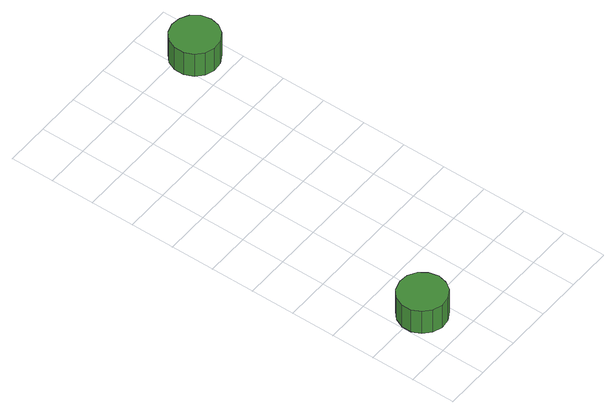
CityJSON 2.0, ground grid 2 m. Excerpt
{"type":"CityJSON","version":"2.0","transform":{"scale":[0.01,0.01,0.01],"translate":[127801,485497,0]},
"CityObjects":{
"tree1":{"type":"SolitaryVegetationObject","attributes":{"function":"something"},"geometry":[{"type":"MultiSurface","lod":"1","boundaries":[[[0,1,2,3,4,5,6,7,8,9,10,11,12,13,14]],[[15,16,17,18,19,20,21,22,23,24,25,26,27,28,29]],[[0,29,28,1]],[[1,28,27,2]],[[2,27,26,3]],[[3,26,25,4]],[[4,25,24,5]],[[5,24,23,6]],[[6,23,22,7]],[[7,22,21,8]],[[8,21,20,9]],[[9,20,19,10]],[[10,19,18,11]],[[11,18,17,12]],[[12,17,16,13]],[[13,16,15,14]],[[14,15,29,0]]]}]},
"tree2":{"type":"SolitaryVegetationObject","attributes":{"function":"something"},"geometry":[{"type":"MultiSurface","lod":"1","boundaries":[[[30,31,32,33,34,35,36,37,38,39,40,41,42,43,44]],[[45,46,47,48,49,50,51,52,53,54,55,56,57,58,59]],[[30,59,58,31]],[[31,58,57,32]],[[32,57,56,33]],[[33,56,55,34]],[[34,55,54,35]],[[35,54,53,36]],[[36,53,52,37]],[[37,52,51,38]],[[38,51,50,39]],[[39,50,49,40]],[[40,49,48,41]],[[41,48,47,42]],[[42,47,46,43]],[[43,46,45,44]],[[44,45,59,30]]]}]}
},
"vertices":[
[220,187,186],[210,231,186],[184,267,186],[145,290,186],[100,294,186],[57,280,186],[24,250,186],[6,209,186],[6,164,186],[24,123,186],[57,93,186],[100,79,186],[145,84,186],[184,106,186],[210,143,186],[210,143,57],[184,106,57],[145,84,57],[100,79,57],[57,93,57],[24,123,57],[6,164,57],[6,209,57],[24,250,57],[57,280,57],[100,294,57],[145,290,57],[184,267,57],[210,231,57],[220,187,57],
[787,1752,190],[778,1796,190],[751,1833,190],[712,1855,190],[667,1860,190],[625,1846,190],[591,1816,190],[573,1775,190],[573,1730,190],[591,1689,190],[625,1659,190],[667,1645,190],[712,1649,190],[751,1672,190],[778,1708,190],[778,1708,61],[751,1672,61],[712,1649,61],[667,1645,61],[625,1659,61],[591,1689,61],[573,1730,61],[573,1775,61],[591,1816,61],[625,1846,61],[667,1860,61],[712,1855,61],[751,1833,61],[778,1796,61],[787,1752,61]
]}
